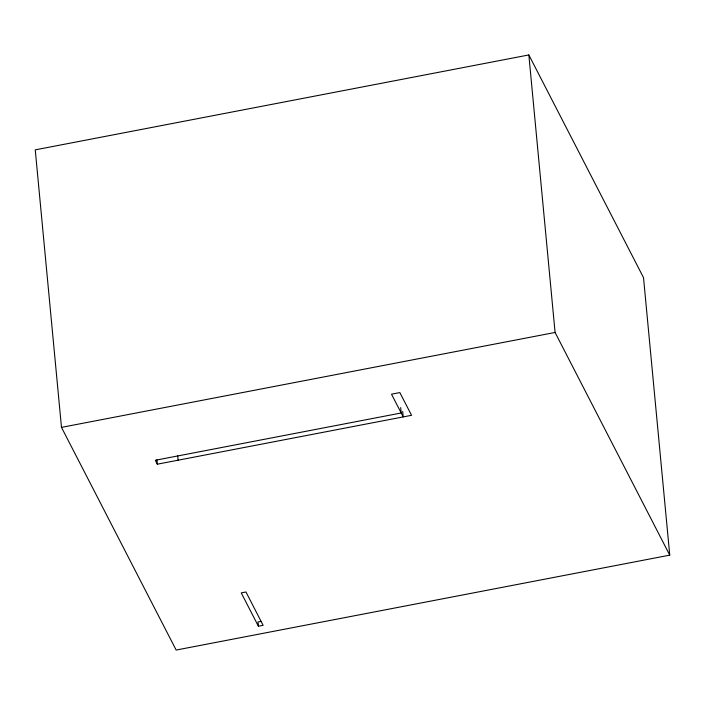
<?xml version="1.0" encoding="UTF-8"?>
<svg xmlns="http://www.w3.org/2000/svg" width="705" height="705" viewBox="0 0 705 705"><rect width="100%" height="100%" fill="white"/><g stroke="black" fill="none" stroke-linecap="round" stroke-linejoin="round"><path stroke-width="1.06" d="M528.847 54.946L35.25 149.857L61.485 427.371L176.153 650.054L669.75 555.143L643.515 277.629L528.847 54.946L555.082 332.46L669.75 555.143M61.485 427.371L555.082 332.46M400.678 407.569L401.189 412.989L155.311 460.268L157.33 464.19L411.553 415.307L399.85 392.579L391.504 394.183L403.216 416.911L402.696 411.447M260.841 621.405L258.012 621.951L258.409 626.225L263.132 625.317L245.966 591.98L241.242 592.887L258.409 626.225M177.695 455.871L178.109 460.198M156.915 459.819L157.33 464.19"/></g></svg>
